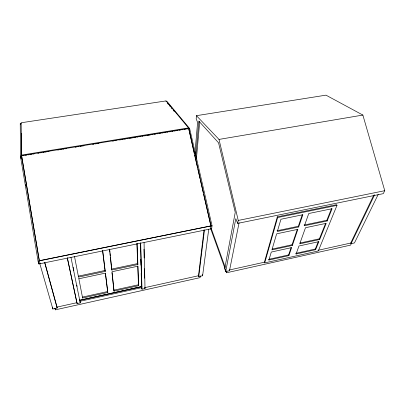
<?xml version="1.0" encoding="UTF-8"?>
<svg xmlns="http://www.w3.org/2000/svg" width="405" height="405" viewBox="0 0 405 405"><rect width="100%" height="100%" fill="white"/><g stroke="black" fill="none" stroke-linecap="round" stroke-linejoin="round"><path stroke-width="0.61" d="M239.082 222.74L229.483 270.722L225.717 271.563L235.801 218.68L237.669 223.383L383.267 193.661L384.75 190.699L362.865 115.066L325.974 95.155L196.445 115.678L196.187 118.832L197.594 122.381L194.987 153.206M195.828 155.525L198.815 121.054L218.558 142.818L235.254 212.301L224.714 268.758L225.717 271.563M196.39 159.13L199.716 121.53M204.054 229.767L198.485 275.739L198.764 276.595L202.601 275.744L208.747 229.174M198.764 276.595L204.439 230.126M200.273 275.911L200.055 277.643L55.323 309.845L54.852 308.17M210.534 228.921L210.934 225.98L203.563 193.929M40.146 263.706L39.32 260.82L21.48 155.1L21.151 122.766L166.02 100.916L166.09 101.614L167.032 101.473L189.641 128.532L212.038 225.757L211.633 228.698L38.895 263.959L38.06 261.078L20.437 156.122L20.25 123.652L21.303 123.49M351.58 243.056L350.583 245.116L226.506 272.773L226.861 270.955M237.669 223.383L238.246 220.436L218.999 139.416L196.445 115.678M264.399 262.212L277.319 216.827L336.616 204.687L336.985 205.375L318.295 250.978L264.683 262.896L264.399 262.212L229.225 270.024M264.683 262.896L277.643 217.546L277.319 216.827M268.935 260.03L271.284 252.052L291.635 247.607L288.907 255.606L268.935 260.03L268.652 259.347L288.608 254.932L291.134 247.495M292.375 245.435L297.867 229.336L276.65 233.827L271.922 249.89L292.375 245.435L292.066 244.752L297.336 229.235M298.677 226.967L302.849 214.736L280.943 219.247L277.349 231.463L298.677 226.967L298.348 226.268L302.307 214.609M296.09 254.016L298.951 246.007L318.851 241.658L315.622 249.688L296.09 254.016L295.782 253.343M315.622 249.688L315.303 249.024L318.295 241.562M319.727 239.482L326.217 223.337L305.492 227.721L299.73 243.835L319.727 239.482L319.398 238.813L325.635 223.231M327.174 220.963L332.1 208.707L308.757 213.516L304.428 225.752L327.174 220.963L326.82 220.279L331.498 208.6M317.976 250.32L350.72 243.046L373.724 195.19M350.72 243.046L351.059 243.694L374.676 194.724M378.184 194.476L354.461 242.934L351.059 243.694M39.32 260.82L21.556 155.682L188.7 128.441L194.37 153.951M210.934 225.98L188.7 128.441M296.394 253.206L315.303 249.024M141.568 286.386L141.603 287.646L79.977 301.285L80.261 302.899L77.097 303.603L67.22 257.539M56.857 307.127L77.041 302.656M144.843 287.631L198.906 275.648M39.801 263.609L52.858 308.985L57.151 308.033L57.014 307.091L44.879 262.825M141.603 287.646L141.993 289.2L145.005 288.532L144.064 242.565M105.401 273.431L107.634 291.549L82.448 297.093L82.61 298.019L107.826 292.461L105.442 273.117L78.848 278.777M114.053 291.089L112.008 271.72L137.948 266.201L138.677 285.667L114.053 291.089L113.861 290.183L138.459 284.771L137.74 265.913M141.77 286.517L79.734 300.221L79.572 299.295M79.542 300.348L141.907 286.568M272.226 249.065L292.066 244.752M300.019 243.025L319.398 238.813M102.586 250.604L105.037 270.484L78.347 276.134L78.519 277.091L105.234 271.426L102.637 250.325M137.093 243.304L137.887 264.5L111.831 270.029L111.628 269.092L137.654 263.579L136.895 243.607M277.035 230.754L298.348 226.268M304.094 225.058L326.82 220.279M277.643 217.546L336.985 205.375M39.239 260.734L211.106 225.848M38.06 261.078L212.038 225.757M238.246 220.436L384.75 190.699M218.999 139.416L362.865 115.066M21.48 155.1L188.502 127.914L188.563 128.704L189.641 128.532M21.409 133.468L21.657 155.92L20.437 156.122L21.212 159.054M22.574 155.773L24.148 155.515M25.393 155.312L26.639 155.11M27.884 154.907L29.13 154.705M30.375 154.497L31.62 154.295M32.866 154.092L34.111 153.89M37.852 153.282L39.098 153.08M40.343 152.872L41.588 152.67M42.834 152.467L44.079 152.265M44.985 152.118L46.57 151.86M47.815 151.657L49.061 151.455M57.778 150.032L59.024 149.83M60.269 149.627L61.514 149.42M62.76 149.217L64.005 149.015M65.251 148.812L66.496 148.61M75.219 147.187L76.464 146.985M77.709 146.782L78.955 146.58M80.2 146.377L81.445 146.175M82.301 146.033L83.936 145.765M92.654 144.342L93.899 144.139M95.145 143.937L96.39 143.734M97.635 143.532L98.881 143.329M112.585 141.097L113.83 140.889M115.076 140.687L116.321 140.484M119.434 139.978L120.867 139.745M121.925 139.573L123.171 139.371M124.416 139.163L125.661 138.961M126.907 138.758L128.152 138.556M129.397 138.353L135.629 137.335M136.875 137.133L138.12 136.93M139.366 136.728L140.611 136.525M141.856 136.323L143.102 136.12M144.347 135.918L145.592 135.71M146.838 135.508L150.574 134.9M151.819 134.698L153.065 134.495M154.31 134.293L155.555 134.09M156.801 133.883L158.046 133.68M159.292 133.478L160.537 133.275M161.782 133.073L163.028 132.87M164.273 132.668L165.518 132.465M166.769 132.258L168.014 132.055M169.26 131.853L170.505 131.65M171.75 131.448L172.996 131.245M174.241 131.043L175.486 130.84M176.732 130.633L177.977 130.43M179.223 130.228L180.468 130.025M181.713 129.823L182.959 129.62M184.204 129.418L185.45 129.215M186.68 129.013L187.94 128.805M166.02 100.916L188.502 127.914M167.29 103.067L168.495 104.515M169.3 105.482L170.505 106.935M171.376 107.988L172.176 108.95M173.375 110.393L174.175 111.36M288.608 254.932L288.907 255.606M211.309 228.688L225.226 267.361M210.742 228.85L226.506 272.773M202.232 274.61L202.601 275.744M44.682 262.612L57.151 308.033M144.777 287.641L145.005 288.532M137.654 263.579L137.887 264.5M20.25 123.652L20.518 124.725M138.459 284.771L138.677 285.667M194.648 155.166L197.625 168.11M197.903 169.315L200.035 178.575M200.308 179.779L203.29 192.734M67.453 258.395L77.097 303.603M105.037 270.484L105.234 271.426M107.634 291.549L107.826 292.461M70.951 257.357L80.261 302.899M73.138 267.254L73.386 268.49M73.573 269.396L73.826 270.626M76.793 285.135L77.046 286.365M74.48 256.335L78.519 277.091M78.798 278.427L82.61 298.019M25.555 184.584L25.768 185.834M55.146 308.595L55.323 309.845M52.594 307.106L52.858 308.985M38.591 261.625L38.895 263.959M109.522 249.191L109.851 252.3M109.983 253.54L110.246 256.031M110.378 257.276L111.628 269.092M112.003 272.666L113.861 290.183M109.669 249.526L111.831 270.029M140.656 242.666L141.993 289.2M140.51 243.208L141.77 288.309M140.348 245.187L140.53 251.444M140.763 259.235L140.94 265.214M141.183 273.35L141.36 279.455M143.972 249.186L144.155 258.01M144.382 268.728L144.58 278.184"/></g></svg>
